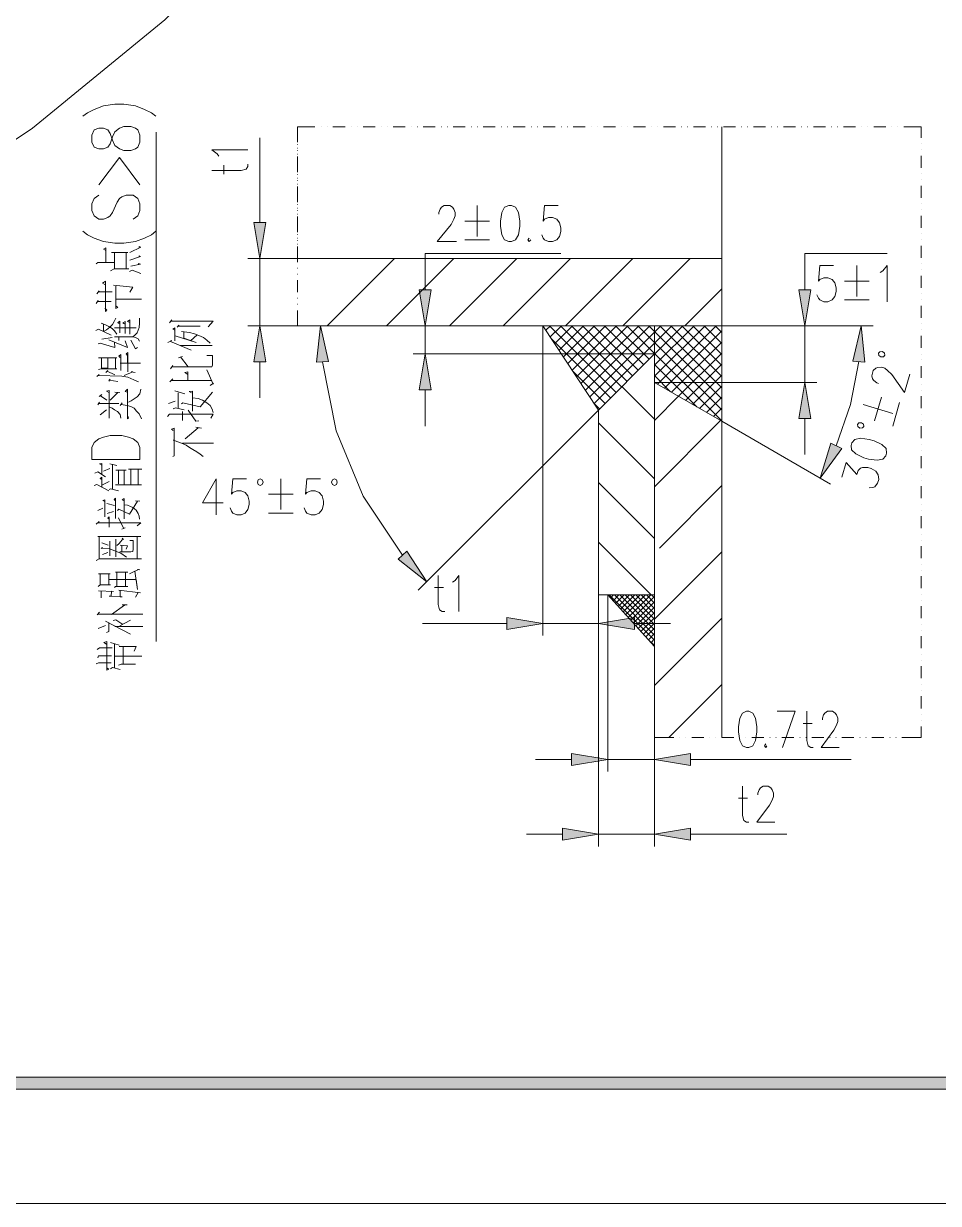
# Model space of a CAD drawing. Header units: millimetres. Extents: x 0 to 829, y 0 to 586.
# Drawn here: x 688.9 to 764, y 0 to 96.8 of the extents above; entities that cross this region are included whole.
import ezdxf

# ---------------------------------------------------------------- set-up
doc = ezdxf.new("R2010")
doc.units = ezdxf.units.MM

msp = doc.modelspace()

# ---------------------------------------------------------------- hatches: boundary and pattern name
h = msp.add_hatch(color=0)
h.dxf.hatch_style = 2
h.paths.add_polyline_path([(707.816861, 80.518), (708.31075, 77.561722), (708.801111, 80.518)])
h = msp.add_hatch(color=0)
h.dxf.hatch_style = 2
h.paths.add_polyline_path([(721.388222, 74.9935), (721.882111, 72.033694), (722.372472, 74.9935)])
h = msp.add_hatch(color=0)
h.dxf.hatch_style = 2
h.paths.add_polyline_path([(752.542028, 74.9935), (753.035917, 72.033694), (753.529806, 74.9935)])
h = msp.add_hatch(color=0)
h.dxf.hatch_style = 2
h.paths.add_polyline_path([(707.816861, 69.077417), (708.31075, 72.033694), (708.801111, 69.077417)])
h = msp.add_hatch(color=0)
h.dxf.hatch_style = 2
h.paths.add_polyline_path([(712.94625, 69.05625), (713.291972, 72.033694), (713.9305, 69.105639)])
h = msp.add_hatch(color=0)
h.dxf.hatch_style = 2
h.paths.add_polyline_path([(756.965861, 69.112694), (757.636139, 72.033694), (757.950111, 69.052722)])
h = msp.add_hatch(color=0)
h.dxf.hatch_style = 2
h.paths.add_polyline_path([(740.692222, 69.702892), (740.679169, 69.715944), (740.692222, 69.728997), (740.705275, 69.715944)])
h = msp.add_hatch(color=0)
h.dxf.hatch_style = 2
h.paths.add_polyline_path([(721.388222, 66.759667), (721.882111, 69.715944), (722.372472, 66.759667)])
h = msp.add_hatch(color=0)
h.dxf.hatch_style = 2
h.paths.add_polyline_path([(740.692222, 67.363975), (740.679169, 67.377028), (740.692222, 67.390081), (740.705275, 67.377028)])
h = msp.add_hatch(color=0)
h.dxf.hatch_style = 2
h.paths.add_polyline_path([(740.692222, 67.363975), (740.679169, 67.377028), (740.692222, 67.390081), (740.705275, 67.377028)])
h = msp.add_hatch(color=0)
h.dxf.hatch_style = 2
h.paths.add_polyline_path([(752.542028, 64.42075), (753.035917, 67.377028), (753.529806, 64.42075)])
h = msp.add_hatch(color=0)
h.dxf.hatch_style = 2
h.paths.add_polyline_path([(756.048639, 61.954833), (754.28475, 59.53125), (755.166694, 62.395806)])
h = msp.add_hatch(color=0)
h.dxf.hatch_style = 2
h.paths.add_polyline_path([(720.37575, 53.544611), (721.995, 51.018722), (719.6455, 52.881389)])
h = msp.add_hatch(color=0)
h.dxf.hatch_style = 2
h.paths.add_polyline_path([(728.577833, 48.087139), (731.537639, 47.59325), (728.577833, 47.102889)])
h = msp.add_hatch(color=0)
h.dxf.hatch_style = 2
h.paths.add_polyline_path([(739.048278, 48.087139), (736.092, 47.59325), (739.048278, 47.102889)])
h = msp.add_hatch(color=0)
h.dxf.hatch_style = 2
h.paths.add_polyline_path([(733.887139, 36.932306), (736.846944, 36.441944), (733.887139, 35.948056)])
h = msp.add_hatch(color=0)
h.dxf.hatch_style = 2
h.paths.add_polyline_path([(743.652028, 36.932306), (740.692222, 36.441944), (743.652028, 35.948056)])
h = msp.add_hatch(color=0)
h.dxf.hatch_style = 2
h.paths.add_polyline_path([(733.135722, 30.783389), (736.092, 30.293028), (733.135722, 29.799139)])
h = msp.add_hatch(color=0)
h.dxf.hatch_style = 2
h.paths.add_polyline_path([(743.652028, 30.783389), (740.692222, 30.293028), (743.652028, 29.799139)])
h = msp.add_hatch(color=0)
h.dxf.hatch_style = 2
h.paths.add_polyline_path([(24.154694, 9.36625), (25.142472, 10.3505), (818.80075, 10.3505), (819.788528, 9.36625)])

# ---------------------------------------------------------------- linework, layer by layer
at = {"color": 0, "lineweight": 0}
for points in [[(0, 0), (0, 585.632278), (829.154778, 585.632278), (829.154778, 0)], [(694.524194, 87.111417), (694.714694, 86.688083), (695.088639, 86.5505), (695.466111, 86.5505), (695.840056, 86.688083), (696.027028, 86.970306), (696.217528, 87.53475), (696.4045, 87.958083), (696.778444, 88.240306), (697.155917, 88.381417), (697.716833, 88.381417), (698.094306, 88.240306), (698.281278, 88.099194), (698.46825, 87.675861), (698.46825, 87.111417), (698.281278, 86.688083), (698.094306, 86.5505), (697.716833, 86.409389), (697.155917, 86.409389), (696.778444, 86.5505), (696.4045, 86.829194), (696.217528, 87.252528), (696.027028, 87.816972), (695.840056, 88.099194), (695.466111, 88.240306), (695.088639, 88.240306), (694.714694, 88.099194), (694.524194, 87.675861)], [(728.726, 81.893833), (728.387333, 81.752722), (728.161556, 81.332917), (728.048667, 80.627361), (728.048667, 80.204028), (728.161556, 79.498472), (728.387333, 79.078667), (728.726, 78.937556), (728.951778, 78.937556), (729.290444, 79.078667), (729.516222, 79.498472), (729.629111, 80.204028), (729.629111, 80.627361), (729.516222, 81.332917), (729.290444, 81.752722), (728.951778, 81.893833)], [(707.816861, 80.518), (708.31075, 77.561722), (708.801111, 80.518)], [(721.388222, 74.9935), (721.882111, 72.033694), (722.372472, 74.9935)], [(752.542028, 74.9935), (753.035917, 72.033694), (753.529806, 74.9935)], [(707.816861, 69.077417), (708.31075, 72.033694), (708.801111, 69.077417)], [(712.94625, 69.05625), (713.291972, 72.033694), (713.9305, 69.105639)], [(756.965861, 69.112694), (757.636139, 72.033694), (757.950111, 69.052722)], [(759.392972, 69.906444), (759.181306, 69.899389), (759.057833, 69.772389), (759.093111, 69.596), (759.262444, 69.476056), (759.474111, 69.483111), (759.597583, 69.610111), (759.562306, 69.7865)], [(721.388222, 66.759667), (721.882111, 69.715944), (722.372472, 66.759667)], [(752.542028, 64.42075), (753.035917, 67.377028), (753.529806, 64.42075)], [(757.671417, 64.0715), (757.463278, 64.064444), (757.339806, 63.933917), (757.371556, 63.757528), (757.544417, 63.637583), (757.756083, 63.644639), (757.879556, 63.775167), (757.844278, 63.951556)], [(698.46825, 61.05525), (694.524194, 61.05525), (694.524194, 62.043028), (694.714694, 62.462833), (695.088639, 62.745056), (695.466111, 62.886167), (696.027028, 63.027278), (696.968944, 63.027278), (697.529861, 62.886167), (697.907333, 62.745056), (698.281278, 62.462833), (698.46825, 62.043028)], [(756.048639, 61.954833), (754.28475, 59.53125), (755.166694, 62.395806)], [(756.828278, 62.205306), (756.867083, 61.841944), (757.209278, 61.506806), (757.854861, 61.199889), (758.260556, 61.079944), (758.966111, 60.988222), (759.435306, 61.083472), (759.664611, 61.369222), (759.731639, 61.584417), (759.689306, 61.947778), (759.347111, 62.286444), (758.705056, 62.593361), (758.299361, 62.709778), (757.593806, 62.8015), (757.124611, 62.70625), (756.891778, 62.4205)], [(708.56475, 59.196111), (708.497722, 59.397194), (708.338972, 59.478333), (708.180222, 59.397194), (708.113194, 59.196111), (708.180222, 58.998556), (708.338972, 58.917417), (708.497722, 58.998556)], [(714.650167, 59.196111), (714.583139, 59.397194), (714.424389, 59.478333), (714.265639, 59.397194), (714.198611, 59.196111), (714.265639, 58.998556), (714.424389, 58.917417), (714.583139, 58.998556)], [(720.37575, 53.544611), (721.995, 51.018722), (719.6455, 52.881389)], [(728.577833, 48.087139), (731.537639, 47.59325), (728.577833, 47.102889)], [(739.048278, 48.087139), (736.092, 47.59325), (739.048278, 47.102889)], [(748.227556, 40.386), (747.910056, 40.244889), (747.698389, 39.821556), (747.592556, 39.116), (747.592556, 38.692667), (747.698389, 37.990639), (747.910056, 37.567306), (748.227556, 37.426194), (748.439222, 37.426194), (748.756722, 37.567306), (748.968389, 37.990639), (749.074222, 38.692667), (749.074222, 39.116), (748.968389, 39.821556), (748.756722, 40.244889), (748.439222, 40.386)], [(733.887139, 36.932306), (736.846944, 36.441944), (733.887139, 35.948056)], [(743.652028, 36.932306), (740.692222, 36.441944), (743.652028, 35.948056)], [(733.135722, 30.783389), (736.092, 30.293028), (733.135722, 29.799139)], [(743.652028, 30.783389), (740.692222, 30.293028), (743.652028, 29.799139)], [(24.154694, 9.36625), (25.142472, 10.3505), (818.80075, 10.3505), (819.788528, 9.36625)]]:
    msp.add_lwpolyline(points, close=True, dxfattribs=at)
for points in [[(556.471667, 68.555306), (569.884278, 64.498361), (583.6285, 61.771389), (597.570278, 60.399083), (611.582611, 60.399083), (625.527917, 61.771389), (639.272139, 64.498361), (652.681222, 68.555306), (665.631694, 73.903417), (678.000083, 80.489778), (689.659389, 88.257944), (700.507306, 97.126778), (710.434472, 107.015139), (719.349167, 117.82425), (727.163194, 129.455333), (733.806, 141.791972), (739.207028, 154.721278), (743.320417, 168.11625), (746.103833, 181.846361), (747.529056, 195.784611), (747.589028, 209.796944), (746.276694, 223.745778), (743.606167, 237.500583), (739.605667, 250.930833)], [(693.776306, 89.224556), (694.15025, 89.506778), (694.714694, 89.789), (695.466111, 90.071222), (696.4045, 90.212333), (697.155917, 90.212333), (698.094306, 90.071222), (698.845722, 89.789), (699.410167, 89.506778), (699.784111, 89.224556)], [(712.829833, 88.363778), (711.404611, 88.363778)], [(711.404611, 88.363778), (711.404611, 87.397167)], [(711.404611, 88.363778), (711.404611, 87.397167)], [(711.404611, 88.363778), (711.404611, 87.397167)], [(711.404611, 88.363778), (711.404611, 87.397167)], [(711.404611, 88.363778), (711.404611, 87.100833)], [(713.323722, 88.363778), (713.341361, 88.363778)], [(713.817611, 88.363778), (713.83525, 88.363778)], [(715.29575, 88.363778), (714.307972, 88.363778)], [(715.789639, 88.363778), (715.807278, 88.363778)], [(716.28, 88.363778), (716.297639, 88.363778)], [(717.758139, 88.363778), (716.773889, 88.363778)], [(718.252028, 88.363778), (718.269667, 88.363778)], [(718.745917, 88.363778), (718.763556, 88.363778)], [(720.224056, 88.363778), (719.239806, 88.363778)], [(720.717944, 88.363778), (720.735583, 88.363778)], [(721.211833, 88.363778), (721.229472, 88.363778)], [(722.689972, 88.363778), (721.702194, 88.363778)], [(723.183861, 88.363778), (723.2015, 88.363778)], [(723.674222, 88.363778), (723.691861, 88.363778)], [(725.152361, 88.363778), (724.168111, 88.363778)], [(725.64625, 88.363778), (725.663889, 88.363778)], [(726.140139, 88.363778), (726.157778, 88.363778)], [(727.618278, 88.363778), (726.634028, 88.363778)], [(728.112167, 88.363778), (728.129806, 88.363778)], [(728.606056, 88.363778), (728.623694, 88.363778)], [(730.084194, 88.363778), (729.096417, 88.363778)], [(730.578083, 88.363778), (730.595722, 88.363778)], [(731.068444, 88.363778), (731.086083, 88.363778)], [(732.550111, 88.363778), (731.562333, 88.363778)], [(733.040472, 88.363778), (733.058111, 88.363778)], [(733.534361, 88.363778), (733.552, 88.363778)], [(735.0125, 88.363778), (734.02825, 88.363778)], [(735.506389, 88.363778), (735.524028, 88.363778)], [(736.000278, 88.363778), (736.017917, 88.363778)], [(737.478417, 88.363778), (736.490639, 88.363778)], [(737.972306, 88.363778), (737.989944, 88.363778)], [(738.462667, 88.363778), (738.480306, 88.363778)], [(739.944333, 88.363778), (738.956556, 88.363778)], [(740.434694, 88.363778), (740.452333, 88.363778)], [(740.928583, 88.363778), (740.946222, 88.363778)], [(742.406722, 88.363778), (741.422472, 88.363778)], [(742.900611, 88.363778), (742.91825, 88.363778)], [(743.3945, 88.363778), (743.412139, 88.363778)], [(744.872639, 88.363778), (743.884861, 88.363778)], [(745.366528, 88.363778), (745.384167, 88.363778)], [(745.856889, 88.363778), (745.874528, 88.363778)], [(746.213194, 38.248167), (746.213194, 88.363778)], [(747.338556, 88.363778), (746.350778, 88.363778)], [(747.828917, 88.363778), (747.846556, 88.363778)], [(748.322806, 88.363778), (748.340444, 88.363778)], [(749.800944, 88.363778), (748.816694, 88.363778)], [(750.294833, 88.363778), (750.312472, 88.363778)], [(750.788722, 88.363778), (750.806361, 88.363778)], [(752.266861, 88.363778), (751.279083, 88.363778)], [(752.76075, 88.363778), (752.778389, 88.363778)], [(753.251111, 88.363778), (753.26875, 88.363778)], [(754.732778, 88.363778), (753.745, 88.363778)], [(755.223139, 88.363778), (755.240778, 88.363778)], [(755.717028, 88.363778), (755.734667, 88.363778)], [(757.195167, 88.363778), (756.210917, 88.363778)], [(757.689056, 88.363778), (757.706694, 88.363778)], [(758.182944, 88.363778), (758.200583, 88.363778)], [(759.661083, 88.363778), (758.676833, 88.363778)], [(760.154972, 88.363778), (760.172611, 88.363778)], [(760.645333, 88.363778), (760.662972, 88.363778)], [(762.564444, 88.363778), (761.139222, 88.363778)], [(762.564444, 87.460667), (762.564444, 88.363778)], [(699.805278, 46.122167), (699.805278, 87.922806)], [(708.31075, 80.518), (708.31075, 87.453611)], [(704.931139, 85.940194), (704.790028, 86.151861), (704.366694, 86.469361), (707.322972, 86.469361)], [(711.404611, 86.906806), (711.42225, 86.906806)], [(711.404611, 86.906806), (711.42225, 86.906806)], [(711.404611, 86.906806), (711.42225, 86.906806)], [(711.404611, 86.906806), (711.42225, 86.906806)], [(711.404611, 86.606944), (711.42225, 86.606944)], [(711.404611, 86.412917), (711.42225, 86.412917)], [(711.404611, 86.412917), (711.42225, 86.412917)], [(711.404611, 86.412917), (711.42225, 86.412917)], [(711.404611, 86.412917), (711.42225, 86.412917)], [(762.564444, 86.966778), (762.582083, 86.966778)], [(762.564444, 86.472889), (762.582083, 86.472889)], [(695.088639, 83.590694), (696.778444, 85.844944), (698.46825, 83.590694)], [(704.366694, 84.779556), (706.762056, 84.779556), (707.181861, 84.885389), (707.322972, 85.097056), (707.322972, 85.305194)], [(711.404611, 86.116583), (711.42225, 86.116583)], [(711.404611, 85.919028), (711.404611, 84.934778)], [(711.404611, 85.919028), (711.404611, 84.934778)], [(711.404611, 85.919028), (711.404611, 84.934778)], [(711.404611, 85.919028), (711.404611, 84.934778)], [(711.404611, 85.622694), (711.404611, 84.634917)], [(762.564444, 84.99475), (762.564444, 85.982528)], [(705.350944, 84.462056), (705.350944, 85.202889)], [(711.404611, 84.440889), (711.42225, 84.440889)], [(711.404611, 84.440889), (711.42225, 84.440889)], [(711.404611, 84.440889), (711.42225, 84.440889)], [(711.404611, 84.440889), (711.42225, 84.440889)], [(762.564444, 84.504389), (762.582083, 84.504389)], [(711.404611, 84.144556), (711.42225, 84.144556)], [(711.404611, 83.947), (711.42225, 83.947)], [(711.404611, 83.947), (711.42225, 83.947)], [(711.404611, 83.947), (711.42225, 83.947)], [(711.404611, 83.947), (711.42225, 83.947)], [(711.404611, 83.650667), (711.42225, 83.650667)], [(711.404611, 83.453111), (711.404611, 82.468861)], [(711.404611, 83.453111), (711.404611, 82.468861)], [(711.404611, 83.453111), (711.404611, 82.468861)], [(711.404611, 83.453111), (711.404611, 82.468861)], [(762.564444, 84.0105), (762.582083, 84.0105)], [(762.564444, 82.532361), (762.564444, 83.516611)], [(695.088639, 82.747556), (694.714694, 82.465333), (694.524194, 82.042), (694.524194, 81.477556), (694.714694, 81.054222), (695.088639, 80.775528), (695.466111, 80.775528), (695.840056, 80.916639), (696.027028, 81.054222), (696.217528, 81.336444), (696.591472, 82.183111), (696.778444, 82.465333), (696.968944, 82.606444), (697.342889, 82.747556), (697.907333, 82.747556), (698.281278, 82.465333), (698.46825, 82.042), (698.46825, 81.477556), (698.281278, 81.054222), (697.907333, 80.775528)], [(711.404611, 83.156778), (711.404611, 82.172528)], [(711.404611, 81.974972), (711.42225, 81.974972)], [(711.404611, 81.974972), (711.42225, 81.974972)], [(711.404611, 81.974972), (711.42225, 81.974972)], [(711.404611, 81.974972), (711.42225, 81.974972)], [(711.404611, 81.678639), (711.42225, 81.678639)], [(711.404611, 81.484611), (711.42225, 81.484611)], [(711.404611, 81.484611), (711.42225, 81.484611)], [(711.404611, 81.484611), (711.42225, 81.484611)], [(711.404611, 81.484611), (711.42225, 81.484611)], [(722.97925, 81.191806), (722.97925, 81.332917), (723.092139, 81.611611), (723.205028, 81.752722), (723.430806, 81.893833), (723.882361, 81.893833), (724.108139, 81.752722), (724.2175, 81.611611), (724.330389, 81.332917), (724.330389, 81.050694), (724.2175, 80.768472), (723.99525, 80.345139), (722.866361, 78.937556), (724.443278, 78.937556)], [(726.133083, 81.893833), (726.133083, 79.360889)], [(732.782944, 81.893833), (731.657583, 81.893833), (731.544694, 80.627361), (731.657583, 80.768472), (731.992722, 80.909583), (732.331389, 80.909583), (732.670056, 80.768472), (732.895833, 80.48625), (733.008722, 80.062917), (733.008722, 79.780694), (732.895833, 79.360889), (732.670056, 79.078667), (732.331389, 78.937556), (731.992722, 78.937556), (731.657583, 79.078667), (731.544694, 79.219778), (731.431806, 79.498472)], [(762.564444, 82.038472), (762.582083, 82.038472)], [(762.564444, 81.544583), (762.582083, 81.544583)], [(711.404611, 81.18475), (711.42225, 81.18475)], [(711.404611, 80.990722), (711.404611, 80.002944)], [(711.404611, 80.990722), (711.404611, 80.002944)], [(711.404611, 80.990722), (711.404611, 80.002944)], [(711.404611, 80.990722), (711.404611, 80.002944)], [(711.404611, 80.690861), (711.404611, 79.706611)], [(725.120611, 80.627361), (727.149083, 80.627361)], [(762.564444, 80.066444), (762.564444, 81.050694)], [(693.776306, 79.78775), (694.15025, 79.505528), (694.714694, 79.223306), (695.466111, 78.944611), (696.4045, 78.8035), (697.155917, 78.8035), (698.094306, 78.944611), (698.845722, 79.223306), (699.410167, 79.505528), (699.784111, 79.78775)], [(711.404611, 79.512583), (711.42225, 79.512583)], [(711.404611, 79.512583), (711.42225, 79.512583)], [(711.404611, 79.512583), (711.42225, 79.512583)], [(711.404611, 79.512583), (711.42225, 79.512583)], [(762.564444, 79.572556), (762.582083, 79.572556)], [(697.64275, 78.034444), (698.549389, 78.475417), (698.390639, 78.535389), (698.390639, 78.418972)], [(711.404611, 79.212722), (711.42225, 79.212722)], [(711.404611, 79.018694), (711.42225, 79.018694)], [(711.404611, 79.018694), (711.42225, 79.018694)], [(711.404611, 79.018694), (711.42225, 79.018694)], [(711.404611, 79.018694), (711.42225, 79.018694)], [(711.404611, 78.718833), (711.42225, 78.718833)], [(711.404611, 78.524806), (711.404611, 77.561722)], [(711.404611, 78.524806), (711.404611, 77.561722)], [(711.404611, 78.524806), (711.404611, 77.561722)], [(711.404611, 78.524806), (711.404611, 77.561722)], [(725.120611, 79.078667), (727.149083, 79.078667)], [(730.415806, 79.219778), (730.302917, 79.078667), (730.415806, 78.937556), (730.528694, 79.078667)], [(762.564444, 79.078667), (762.582083, 79.078667)], [(762.564444, 77.600528), (762.564444, 78.588306)], [(695.670722, 77.233639), (695.670722, 78.418972), (695.473167, 78.330778), (695.670722, 78.210833)], [(696.143444, 78.034444), (697.484, 78.034444)], [(696.379806, 76.700944), (696.379806, 78.002694)], [(697.32525, 76.700944), (697.32525, 78.002694)], [(697.64275, 77.413556), (698.510583, 77.706361), (698.390639, 77.766333), (698.390639, 77.678139)], [(711.404611, 77.561722), (707.322972, 77.561722)], [(708.31075, 72.033694), (708.31075, 77.561722)], [(711.404611, 78.228472), (711.404611, 77.240694)], [(711.404611, 77.561722), (746.213194, 77.561722)], [(719.342111, 77.561722), (713.817611, 72.033694)], [(724.235139, 77.561722), (718.710639, 72.033694)], [(721.882111, 74.9935), (721.882111, 77.949778)], [(721.882111, 77.949778), (733.008722, 77.949778)], [(729.389222, 77.561722), (723.864722, 72.033694)], [(733.802472, 77.561722), (728.277972, 72.033694)], [(738.91775, 77.561722), (733.39325, 72.033694)], [(743.606167, 77.561722), (738.081667, 72.033694)], [(753.035917, 74.9935), (753.035917, 77.949778)], [(753.035917, 77.949778), (759.766917, 77.949778)], [(694.8805, 77.117222), (695.000444, 77.233639), (696.341, 77.233639)], [(696.062306, 76.552778), (696.341, 76.700944), (697.561611, 76.700944)], [(697.600417, 76.496333), (697.840306, 76.584528), (698.549389, 76.316417)], [(697.720361, 76.909083), (698.510583, 77.085472), (698.351833, 77.145444), (698.351833, 77.05725)], [(711.404611, 76.750333), (711.42225, 76.750333)], [(755.374833, 76.965528), (754.245944, 76.965528), (754.133056, 75.699056), (754.245944, 75.836639), (754.584611, 75.97775), (754.923278, 75.97775), (755.261944, 75.836639), (755.487722, 75.557944), (755.600611, 75.134611), (755.600611, 74.852389), (755.487722, 74.429056), (755.261944, 74.146833), (754.923278, 74.005722), (754.584611, 74.005722), (754.245944, 74.146833), (754.133056, 74.287944), (754.020167, 74.570167)], [(757.290417, 76.965528), (757.290417, 74.429056)], [(759.206, 76.401083), (759.431778, 76.542194), (759.766917, 76.965528), (759.766917, 74.005722)], [(762.564444, 77.110167), (762.582083, 77.110167)], [(762.564444, 76.616278), (762.582083, 76.616278)], [(695.589583, 73.448333), (695.748333, 73.331917), (695.628389, 73.211972), (695.628389, 75.695528), (695.392028, 75.519139), (695.589583, 75.430944)], [(711.404611, 76.256444), (711.42225, 76.256444)], [(711.404611, 75.762556), (711.404611, 74.778306)], [(756.274417, 75.699056), (758.302889, 75.699056)], [(762.564444, 75.138139), (762.564444, 76.122389)], [(694.919306, 74.661889), (695.116861, 74.89825), (695.078056, 74.810056), (696.18225, 74.810056)], [(696.302194, 75.370972), (697.879111, 75.194583), (697.64275, 74.778306)], [(696.496222, 73.656472), (696.654972, 73.536528), (696.496222, 73.448333), (696.496222, 75.282778)], [(746.213194, 75.067583), (743.182833, 72.033694)], [(762.564444, 74.64425), (762.582083, 74.64425)], [(694.8805, 73.864611), (695.03925, 74.100972), (695.03925, 74.00925), (696.104639, 74.00925)], [(696.496222, 74.217389), (698.588194, 74.217389)], [(711.404611, 74.284417), (711.42225, 74.284417)], [(711.404611, 73.790528), (711.42225, 73.790528)], [(756.274417, 74.146833), (758.302889, 74.146833)], [(762.564444, 74.150361), (762.582083, 74.150361)], [(762.564444, 72.672222), (762.564444, 73.656472)], [(695.473167, 71.557444), (695.709528, 71.702083), (695.984694, 71.910222), (696.221056, 72.146583), (696.341, 72.382944), (696.496222, 72.651056)], [(697.879111, 71.112944), (698.076667, 71.289333), (698.231889, 71.4375), (698.313028, 71.673861), (698.390639, 71.882), (698.429444, 72.234778), (698.429444, 72.651056)], [(711.404611, 73.296639), (711.404611, 72.033694)], [(694.841694, 71.645639), (695.078056, 71.762056), (696.104639, 71.261111)], [(695.275611, 72.234778), (695.628389, 72.118361), (695.907083, 71.970194), (696.18225, 71.793806), (696.379806, 71.613889), (696.577361, 71.349306)], [(695.473167, 71.557444), (695.473167, 72.178333)], [(696.379806, 71.85025), (698.154278, 71.85025)], [(696.813722, 71.4375), (696.813722, 72.414694), (696.654972, 72.29475), (696.774917, 72.206556)], [(697.247639, 71.409278), (697.247639, 72.382944), (697.050083, 72.266528), (697.208833, 72.178333)], [(697.64275, 71.349306), (697.64275, 72.531111), (697.445194, 72.382944), (697.64275, 72.29475)], [(700.884778, 72.280639), (701.082333, 72.517), (701.001194, 72.397056), (704.472528, 72.397056), (704.077417, 71.952556)], [(701.318694, 70.798972), (701.318694, 71.864361), (701.159944, 71.747944), (701.318694, 71.65975)], [(701.51625, 71.924333), (701.671472, 72.0725), (701.632667, 71.984306), (703.407139, 71.984306)], [(711.404611, 72.033694), (707.322972, 72.033694)], [(711.404611, 72.033694), (746.213194, 72.033694)], [(731.537639, 72.033694), (720.894333, 72.033694)], [(721.882111, 69.715944), (721.882111, 72.033694)], [(731.537639, 72.033694), (731.537639, 46.609)], [(736.092, 65.115722), (731.537639, 72.033694)], [(732.147944, 72.033694), (731.777528, 71.666806)], [(737.538389, 66.562111), (732.063278, 72.033694)], [(733.054583, 72.033694), (732.137361, 71.12)], [(733.961222, 72.033694), (732.497194, 70.573194)], [(734.864333, 72.033694), (732.857028, 70.026389)], [(737.989944, 67.013667), (732.969917, 72.033694)], [(735.770972, 72.033694), (733.216861, 69.479583)], [(736.677611, 72.033694), (733.576694, 68.936306)], [(738.445028, 67.46875), (733.876556, 72.033694)], [(737.58425, 72.033694), (733.936528, 68.3895)], [(738.490889, 72.033694), (734.296361, 67.842694)], [(739.397528, 72.033694), (734.656194, 67.295889)], [(738.896583, 67.920306), (734.783194, 72.033694)], [(740.304167, 72.033694), (735.016028, 66.749083)], [(739.348139, 68.375389), (735.689833, 72.033694)], [(739.803222, 68.826944), (736.592944, 72.033694)], [(740.254778, 69.282028), (737.499583, 72.033694)], [(740.692222, 69.751222), (738.406222, 72.033694)], [(740.692222, 70.654333), (739.312861, 72.033694)], [(740.692222, 71.560972), (740.2195, 72.033694)], [(740.692222, 38.248167), (740.692222, 72.033694)], [(744.833833, 72.033694), (740.692222, 67.892083)], [(743.930722, 72.033694), (740.692222, 68.798722)], [(743.024083, 72.033694), (740.692222, 69.705361)], [(742.117444, 72.033694), (740.692222, 70.612)], [(741.210806, 72.033694), (740.692222, 71.518639)], [(745.740472, 72.033694), (740.942694, 67.235917)], [(746.213194, 66.946639), (741.126139, 72.033694)], [(746.213194, 67.853278), (742.032778, 72.033694)], [(746.213194, 68.759917), (742.939417, 72.033694)], [(746.213194, 69.666556), (743.846056, 72.033694)], [(746.213194, 70.573194), (744.752694, 72.033694)], [(746.213194, 71.479833), (745.655806, 72.033694)], [(746.213194, 72.033694), (758.620389, 72.033694)], [(746.213194, 72.033694), (754.020167, 72.033694)], [(753.035917, 67.377028), (753.035917, 72.033694)], [(762.564444, 72.178333), (762.582083, 72.178333)], [(762.564444, 71.684444), (762.582083, 71.684444)], [(695.03925, 70.5485), (695.198, 70.608472), (696.418611, 70.255694), (696.379806, 70.696667)], [(695.353222, 70.933028), (696.18225, 71.081194)], [(695.907083, 70.876583), (697.445194, 70.255694), (697.247639, 70.788389)], [(696.379806, 71.112944), (697.956722, 71.112944), (698.154278, 71.052972), (698.313028, 70.964778), (698.429444, 70.756639)], [(696.736111, 70.816611), (696.736111, 71.112944)], [(698.270694, 70.255694), (698.115472, 70.13575), (697.720361, 70.844833)], [(700.764833, 70.650806), (701.043528, 70.830722), (700.962389, 70.742528), (702.65925, 70.029917)], [(701.3575, 71.21525), (703.093167, 70.650806), (702.066583, 71.007111), (702.066583, 71.539806)], [(701.869028, 71.568028), (702.539306, 71.479833), (702.934417, 71.363417), (703.290722, 71.243472), (703.685833, 71.067083), (703.961, 70.858944), (704.236167, 70.594361)], [(702.620444, 70.798972), (703.170778, 71.275222)], [(737.083306, 66.107028), (732.267889, 70.922444)], [(740.692222, 71.518639), (735.375861, 66.202278)], [(746.213194, 66.04), (740.692222, 71.560972)], [(746.213194, 71.603306), (741.514194, 66.904306)], [(746.213194, 70.696667), (742.089222, 66.572694)], [(762.564444, 70.206306), (762.564444, 71.194083)], [(697.484, 68.244861), (697.484, 69.839417), (697.32525, 69.723), (697.445194, 69.603056), (697.445194, 68.953944), (696.852528, 68.953944), (698.510583, 68.953944)], [(701.791417, 70.414444), (704.394917, 70.414444)], [(740.692222, 70.612), (735.735694, 65.655472)], [(746.213194, 65.133361), (740.692222, 70.654333)], [(746.213194, 64.226722), (740.692222, 69.751222)], [(746.213194, 69.790028), (742.66425, 66.241083)], [(695.078056, 68.449472), (695.275611, 68.509444), (696.577361, 68.509444), (696.457417, 68.509444), (696.457417, 69.398444), (696.577361, 69.398444), (695.078056, 69.398444), (695.314417, 69.398444), (695.314417, 68.537667), (695.825944, 68.537667), (695.825944, 69.366694)], [(696.891333, 68.361278), (696.891333, 69.663028), (696.736111, 69.543083), (696.852528, 69.426667)], [(700.962389, 68.491806), (701.159944, 68.759917)], [(701.082333, 68.671722), (704.274972, 68.671722), (704.356111, 68.671722), (704.433722, 68.788139), (704.433722, 69.588944), (703.961, 69.588944)], [(701.632667, 69.409028), (701.950167, 69.497222)], [(701.791417, 69.469), (702.422889, 68.671722)], [(708.31075, 69.077417), (708.31075, 66.121139)], [(713.436611, 69.080944), (714.576083, 63.394167), (716.795056, 58.039), (720.012389, 53.213)], [(740.692222, 69.715944), (720.894333, 69.715944)], [(740.692222, 69.715944), (736.092, 65.115722)], [(744.160028, 65.376778), (740.692222, 68.844583)], [(746.213194, 68.883389), (743.239278, 65.909472)], [(755.607667, 62.177083), (756.782417, 65.56375), (757.45975, 69.084472)], [(762.564444, 69.712417), (762.582083, 69.712417)], [(762.564444, 69.222056), (762.582083, 69.222056)], [(694.919306, 67.860333), (695.116861, 68.036722), (695.03925, 67.948528), (696.972472, 67.888556), (697.484, 67.800361), (697.956722, 67.592222), (698.351833, 67.415833)], [(695.670722, 68.184889), (695.825944, 68.361278), (695.787139, 68.301306), (696.418611, 68.004972)], [(697.1665, 67.948528), (697.879111, 68.244861), (697.759167, 68.244861), (698.076667, 68.184889)], [(702.384083, 67.546361), (702.384083, 68.255444), (702.147722, 68.199), (702.384083, 68.019083)], [(704.472528, 67.250028), (703.961, 68.403611)], [(736.63175, 65.655472), (734.014139, 68.269556)], [(742.015139, 66.615028), (740.692222, 67.937944)], [(746.213194, 67.97675), (743.814306, 65.577861)], [(759.064889, 67.302944), (758.930833, 67.34175), (758.690944, 67.528722), (758.588639, 67.676889), (758.518083, 67.934417), (758.645083, 68.364806), (758.842639, 68.541194), (759.008444, 68.61175), (759.311833, 68.639972), (759.579944, 68.558833), (759.819833, 68.371861), (760.162028, 68.036722), (761.195667, 66.558583), (761.640167, 68.072)], [(762.564444, 67.743917), (762.564444, 68.728167)], [(695.907083, 67.475806), (696.0235, 67.652194), (695.945889, 67.564), (696.654972, 67.444056)], [(697.445194, 64.604194), (697.522806, 64.487778), (697.445194, 64.399583), (697.445194, 66.823167), (697.247639, 66.646778), (697.406389, 66.586806)], [(697.522806, 65.757778), (697.759167, 65.877722), (697.995528, 66.025889), (698.231889, 66.202278), (698.46825, 66.438639), (698.549389, 66.823167)], [(700.923583, 67.429944), (701.159944, 67.666306)], [(701.082333, 67.546361), (704.356111, 67.546361)], [(704.236167, 67.133611), (704.511333, 67.31)], [(740.692222, 64.353722), (738.011111, 67.034833)], [(740.692222, 67.377028), (754.020167, 67.377028)], [(740.692222, 67.377028), (746.213194, 64.191444)], [(746.213194, 67.070111), (744.389333, 65.24625)], [(762.564444, 67.250028), (762.582083, 67.250028)], [(695.000444, 65.553167), (695.155667, 65.757778), (695.078056, 65.641361), (696.736111, 65.641361), (695.945889, 65.641361), (695.945889, 64.456028), (695.945889, 66.70675), (695.709528, 66.675), (695.907083, 66.558583)], [(695.116861, 66.2305), (695.353222, 66.378667), (695.236806, 66.290472), (695.748333, 65.937694)], [(696.0235, 65.937694), (696.654972, 66.558583), (696.418611, 66.586806), (696.813722, 66.558583)], [(701.318694, 66.689111), (702.147722, 66.45275)], [(701.593861, 65.239194), (701.593861, 66.512722)], [(701.869028, 65.623722), (701.988972, 65.711917), (703.407139, 65.387361), (704.433722, 66.569167)], [(702.775667, 65.031056), (702.775667, 66.660889), (702.5005, 66.629139), (702.698056, 66.512722)], [(702.775667, 66.128194), (703.251917, 66.068222), (703.604694, 65.920056), (703.961, 65.711917), (704.236167, 65.475556), (704.394917, 65.179222), (704.472528, 64.914639)], [(721.882111, 66.759667), (721.882111, 63.803389)], [(742.66425, 66.241083), (740.709861, 64.283167)], [(746.213194, 66.163472), (744.964361, 64.911111)], [(758.743861, 64.223194), (759.318889, 66.170528)], [(762.564444, 66.756139), (762.582083, 66.756139)], [(762.564444, 65.278), (762.564444, 66.26225)], [(695.198, 64.724139), (695.709528, 65.136889)], [(695.984694, 65.345028), (696.18225, 65.256833), (696.379806, 65.136889), (696.616167, 64.988722), (696.852528, 64.752361), (696.891333, 64.456028)], [(696.852528, 65.493194), (697.011278, 65.697806), (696.930139, 65.581389), (697.406389, 65.493194), (697.720361, 65.405), (697.995528, 65.256833), (698.193083, 65.020472), (698.390639, 64.812333), (698.588194, 64.399583)], [(700.807167, 65.655472), (701.3575, 65.831861)], [(701.19875, 65.210972), (701.396306, 65.299167), (702.105389, 65.122778)], [(701.950167, 64.262), (701.950167, 65.002833)], [(703.290722, 64.233778), (703.054361, 64.205556), (702.422889, 65.091028)], [(736.092, 65.115722), (721.300028, 50.32375)], [(736.176667, 65.200389), (735.760389, 65.620194)], [(736.092, 49.935694), (736.092, 65.115722)], [(746.213194, 65.256833), (745.535861, 64.5795)], [(757.816056, 65.556694), (760.246694, 64.840556)], [(760.232583, 63.78575), (760.804083, 65.733083)], [(700.726028, 64.590083), (700.884778, 64.766472), (704.472528, 64.766472), (704.274972, 64.441917)], [(740.692222, 59.460694), (736.092, 64.060917)], [(746.110889, 64.247889), (740.706333, 58.843333)], [(746.213194, 64.350194), (746.110889, 64.247889)], [(746.213194, 64.191444), (755.138472, 59.037361)], [(753.035917, 64.42075), (753.035917, 61.460944)], [(762.564444, 64.784111), (762.582083, 64.784111)], [(762.564444, 64.290222), (762.582083, 64.290222)], [(701.159944, 61.305722), (701.279889, 61.365694), (701.279889, 63.612889), (701.043528, 63.552917), (701.19875, 63.4365)], [(702.186528, 62.755639), (703.251917, 63.641111)], [(703.054361, 63.701083), (703.527083, 63.612889)], [(762.564444, 62.812083), (762.564444, 63.799861)], [(701.279889, 62.635694), (701.19875, 62.635694), (701.752611, 62.459306), (702.264139, 62.222944), (702.539306, 62.046556), (702.818, 61.866639), (703.131972, 61.69025), (703.407139, 61.482111), (703.6435, 61.305722)], [(701.950167, 62.399333), (704.511333, 62.399333)], [(762.564444, 62.318194), (762.582083, 62.318194)], [(762.564444, 61.827833), (762.582083, 61.827833)], [(762.564444, 60.346167), (762.564444, 61.333944)], [(694.764083, 59.933417), (695.000444, 60.049833), (695.628389, 59.637083)], [(695.353222, 59.841694), (695.353222, 60.730694), (695.155667, 60.702472), (695.353222, 60.582528)], [(695.473167, 60.109806), (695.984694, 60.317944)], [(695.984694, 60.702472), (696.577361, 60.554306)], [(696.221056, 58.631667), (696.221056, 60.670722)], [(696.496222, 60.169778), (697.32525, 60.169778)], [(696.693778, 59.044417), (696.693778, 60.169778)], [(697.1665, 59.016194), (697.1665, 60.169778)], [(697.522806, 60.257972), (698.627, 60.257972)], [(697.720361, 59.016194), (697.720361, 60.198)], [(698.313028, 58.984444), (698.313028, 60.198)], [(756.066278, 59.612389), (756.415528, 60.80125), (757.304528, 59.834639), (757.399778, 60.155667), (757.600861, 60.332056), (757.766667, 60.402611), (758.204111, 60.392028), (758.472222, 60.310889), (758.846167, 60.085111), (759.054306, 59.788778), (759.093111, 59.425417), (758.997861, 59.100861), (758.768556, 58.815111), (758.599222, 58.748083), (758.299361, 58.719861)], [(695.353222, 58.779833), (695.353222, 59.605333), (695.198, 59.488917), (695.353222, 59.400722)], [(695.392028, 58.984444), (695.945889, 59.252556)], [(704.733583, 59.478333), (703.608222, 57.506306), (705.298028, 57.506306)], [(704.733583, 59.478333), (704.733583, 56.522056)], [(707.213611, 59.478333), (706.084722, 59.478333), (705.971833, 58.211861), (706.084722, 58.352972), (706.423389, 58.494083), (706.762056, 58.494083), (707.100722, 58.352972), (707.3265, 58.07075), (707.435861, 57.647417), (707.435861, 57.365194), (707.3265, 56.945389), (707.100722, 56.663167), (706.762056, 56.522056), (706.423389, 56.522056), (706.084722, 56.663167), (705.971833, 56.804278), (705.858944, 57.0865)], [(710.028778, 59.478333), (710.028778, 56.945389)], [(713.2955, 59.478333), (712.170139, 59.478333), (712.05725, 58.211861), (712.170139, 58.352972), (712.508806, 58.494083), (712.847472, 58.494083), (713.182611, 58.352972), (713.408389, 58.07075), (713.521278, 57.647417), (713.521278, 57.365194), (713.408389, 56.945389), (713.182611, 56.663167), (712.847472, 56.522056), (712.508806, 56.522056), (712.170139, 56.663167), (712.05725, 56.804278), (711.944361, 57.0865)], [(740.692222, 54.564139), (736.092, 59.167889)], [(762.564444, 59.855806), (762.582083, 59.855806)], [(762.564444, 59.361917), (762.582083, 59.361917)], [(694.72175, 58.928), (694.919306, 59.016194), (695.907083, 58.4835)], [(695.945889, 58.599917), (696.062306, 58.659889), (696.693778, 58.4835)], [(696.457417, 58.984444), (698.588194, 58.984444)], [(709.016306, 58.211861), (711.044778, 58.211861)], [(746.213194, 58.913889), (741.087333, 53.7845)], [(762.564444, 57.883778), (762.564444, 58.868028)], [(695.589583, 56.352722), (695.589583, 57.742667), (695.434361, 57.682694), (695.589583, 57.5945)], [(695.748333, 57.446333), (696.379806, 57.269944)], [(696.457417, 56.204556), (696.457417, 57.890833), (696.341, 57.774417), (696.457417, 57.654472)], [(696.616167, 56.857194), (696.736111, 56.973611), (697.600417, 56.560861), (698.270694, 57.62625), (698.115472, 57.654472), (698.46825, 57.62625)], [(697.1665, 56.176333), (697.1665, 57.862611), (697.011278, 57.742667), (697.127694, 57.682694)], [(697.208833, 57.329917), (697.445194, 57.298167), (697.681556, 57.209972), (697.879111, 57.121778), (698.154278, 56.885417), (698.313028, 56.620833), (698.390639, 56.412694), (698.429444, 56.144583)], [(762.564444, 57.389889), (762.582083, 57.389889)], [(695.000444, 56.857194), (695.434361, 57.061806)], [(695.787139, 56.620833), (696.302194, 56.797222)], [(695.945889, 55.495472), (695.945889, 56.352722), (695.825944, 56.236306), (695.945889, 56.144583)], [(696.972472, 55.347306), (697.247639, 55.4355), (697.127694, 55.407278), (696.693778, 56.264528)], [(709.016306, 56.663167), (711.044778, 56.663167)], [(762.564444, 56.896), (762.582083, 56.896)], [(762.564444, 55.417861), (762.564444, 56.405639)], [(694.8805, 55.760056), (695.116861, 55.968194), (695.03925, 55.851778), (698.549389, 55.851778), (698.231889, 55.611889)], [(694.8805, 52.775556), (695.116861, 52.891972), (698.588194, 52.891972), (698.231889, 52.891972), (698.231889, 54.726417), (698.549389, 54.726417), (695.000444, 54.726417), (695.116861, 54.726417), (695.116861, 52.891972)], [(695.984694, 53.160083), (695.984694, 54.341889)], [(696.496222, 53.068361), (696.496222, 54.518278)], [(696.577361, 53.985583), (696.736111, 54.13375), (696.891333, 54.313667), (697.050083, 54.550028), (697.011278, 54.606472), (697.127694, 54.490056)], [(697.32525, 53.692778), (697.445194, 53.957361), (696.852528, 54.017333), (696.972472, 53.985583), (696.972472, 53.484639), (696.813722, 53.484639), (697.720361, 53.484639), (697.879111, 53.512861), (697.917917, 53.692778), (697.917917, 54.401861), (697.64275, 54.401861)], [(740.427639, 49.935694), (736.092, 54.271333)], [(762.564444, 54.923972), (762.582083, 54.923972)], [(762.564444, 54.433611), (762.582083, 54.433611)], [(695.275611, 53.749222), (695.392028, 53.837417), (695.314417, 53.780972), (695.984694, 53.721), (696.457417, 53.544611), (696.891333, 53.364694), (697.364056, 53.040139)], [(695.353222, 54.221944), (695.868278, 54.017333)], [(695.392028, 53.248278), (695.825944, 53.424667)], [(746.213194, 53.477583), (740.692222, 47.953083)], [(762.564444, 52.951944), (762.564444, 53.939722)], [(762.564444, 52.461583), (762.582083, 52.461583)], [(695.03925, 50.644778), (695.198, 50.761194), (696.062306, 50.761194), (695.907083, 50.761194), (695.907083, 51.678417), (696.0235, 51.678417), (695.078056, 51.678417), (695.198, 51.678417), (695.198, 50.761194)], [(696.379806, 50.556583), (696.457417, 50.644778), (697.484, 50.644778), (697.286444, 50.644778), (697.286444, 51.798361), (697.484, 51.798361), (696.457417, 51.798361), (696.577361, 51.798361), (696.577361, 50.644778), (696.577361, 51.205694), (695.945889, 51.205694), (698.154278, 51.205694), (698.270694, 50.380194), (698.034333, 51.886556), (697.600417, 51.678417), (698.351833, 52.034722), (698.270694, 52.034722), (698.46825, 52.0065)], [(722.943972, 51.537306), (722.943972, 49.145472), (723.049806, 48.722139), (723.261472, 48.581028), (723.473139, 48.581028)], [(724.108139, 50.976389), (724.319806, 51.113972), (724.633778, 51.537306), (724.633778, 48.581028)], [(762.564444, 51.967694), (762.582083, 51.967694)], [(762.564444, 50.489556), (762.564444, 51.473806)], [(722.63, 50.553056), (723.367306, 50.553056)], [(695.275611, 49.699333), (695.275611, 50.26025), (695.078056, 50.288472), (696.302194, 50.232028), (696.143444, 50.26025), (696.104639, 49.8475), (695.945889, 49.8475), (697.011278, 49.787528), (696.852528, 49.787528), (696.852528, 50.288472), (696.736111, 50.320222), (698.510583, 50.112083), (698.313028, 50.140306), (698.115472, 49.755778)], [(736.092, 49.935694), (736.092, 29.30525)], [(736.092, 49.935694), (736.092, 46.609)], [(736.092, 49.935694), (740.692222, 49.935694)], [(736.846944, 49.935694), (736.846944, 35.454167)], [(736.846944, 49.935694), (740.692222, 45.716472)], [(740.692222, 49.935694), (736.846944, 49.935694)], [(736.846944, 49.935694), (740.692222, 45.716472)], [(736.846944, 49.935694), (740.692222, 45.716472)], [(736.892806, 49.935694), (736.868111, 49.911)], [(740.692222, 46.213889), (736.970417, 49.935694)], [(737.326722, 49.935694), (737.07625, 49.681694)], [(737.764167, 49.935694), (737.284389, 49.455917)], [(740.692222, 46.647806), (737.407861, 49.935694)], [(738.198083, 49.935694), (737.492528, 49.226611)], [(738.635528, 49.935694), (737.700667, 49.000833)], [(740.692222, 47.08525), (737.841778, 49.935694)], [(739.069444, 49.935694), (737.908806, 48.771528)], [(739.506889, 49.935694), (738.113417, 48.542222)], [(740.692222, 47.519167), (738.279222, 49.935694)], [(739.944333, 49.935694), (738.321556, 48.316444)], [(740.37825, 49.935694), (738.529694, 48.087139)], [(740.692222, 47.956611), (738.713139, 49.935694)], [(740.692222, 49.81575), (738.737833, 47.861361)], [(740.692222, 48.390528), (739.150583, 49.935694)], [(740.692222, 48.827972), (739.5845, 49.935694)], [(740.692222, 49.261889), (740.021944, 49.935694)], [(740.692222, 49.699333), (740.455861, 49.935694)], [(762.564444, 49.995667), (762.582083, 49.995667)], [(762.564444, 49.501778), (762.582083, 49.501778)], [(694.958111, 48.309389), (695.155667, 48.514)], [(696.143444, 48.337611), (697.208833, 49.106667)], [(697.011278, 49.134889), (697.406389, 49.134889)], [(740.692222, 49.378306), (738.945972, 47.632056)], [(740.692222, 48.944389), (739.154111, 47.40275)], [(740.692222, 48.506944), (739.36225, 47.176972)], [(762.564444, 48.023639), (762.564444, 49.011417)], [(695.078056, 48.365833), (698.704611, 48.365833)], [(695.628389, 47.776694), (697.681556, 46.711306)], [(695.709528, 46.859472), (695.907083, 46.947667), (695.907083, 47.628528)], [(696.259861, 47.833139), (696.496222, 47.893111), (697.050083, 47.508583)], [(696.813722, 47.392167), (697.681556, 47.864889)], [(728.577833, 47.59325), (721.642222, 47.59325)], [(736.092, 47.59325), (731.537639, 47.59325)], [(739.048278, 47.59325), (742.008083, 47.59325)], [(740.692222, 48.0695), (739.570389, 46.947667)], [(740.692222, 47.635583), (739.778528, 46.721889)], [(746.213194, 48.03775), (740.692222, 42.516778)], [(762.564444, 47.52975), (762.582083, 47.52975)], [(695.03925, 47.184028), (695.628389, 47.420389)], [(696.418611, 47.360417), (698.704611, 47.360417)], [(740.692222, 47.198139), (739.986667, 46.492583)], [(740.692222, 46.764222), (740.194806, 46.263278)], [(762.564444, 47.039389), (762.582083, 47.039389)], [(762.564444, 45.557722), (762.564444, 46.5455)], [(694.958111, 45.469528), (695.155667, 45.585944), (696.18225, 45.585944)], [(695.748333, 43.959639), (695.907083, 43.843222), (695.748333, 43.7515), (695.748333, 46.118639), (695.511972, 46.030444), (695.709528, 45.9105)], [(696.062306, 46.030444), (696.774917, 45.822306)], [(696.379806, 43.931417), (696.379806, 45.94225)], [(696.774917, 45.705889), (698.154278, 45.705889), (697.995528, 45.321361)], [(697.088889, 44.255972), (697.088889, 45.645917)], [(740.692222, 45.776444), (740.071333, 46.400861)], [(740.692222, 46.326778), (740.402944, 46.0375)], [(740.692222, 45.892861), (740.607556, 45.808194)], [(740.692222, 45.716472), (740.692222, 35.454167)], [(695.000444, 44.788667), (695.078056, 44.936833), (696.143444, 44.936833)], [(696.379806, 44.905083), (698.627, 44.905083)], [(762.564444, 45.067361), (762.582083, 45.067361)], [(762.564444, 44.573472), (762.582083, 44.573472)], [(694.8805, 44.284194), (695.078056, 44.375917), (696.104639, 44.375917)], [(696.062306, 43.871444), (696.221056, 43.991389), (696.852528, 43.811472)], [(696.693778, 44.167778), (696.930139, 44.255972), (698.115472, 44.255972)], [(762.564444, 43.095333), (762.564444, 44.079583)], [(746.213194, 42.601444), (741.863444, 38.248167)], [(762.564444, 42.601444), (762.582083, 42.601444)], [(762.564444, 42.107556), (762.582083, 42.107556)], [(762.564444, 40.629417), (762.564444, 41.617194)], [(750.764028, 40.386), (752.242167, 40.386), (751.187361, 37.426194)], [(753.191139, 40.386), (753.191139, 37.990639), (753.296972, 37.567306), (753.508639, 37.426194), (753.720306, 37.426194)], [(754.461139, 39.680444), (754.461139, 39.821556), (754.566972, 40.103778), (754.672806, 40.244889), (754.884472, 40.386), (755.304278, 40.386), (755.515944, 40.244889), (755.621778, 40.103778), (755.727611, 39.821556), (755.727611, 39.539333), (755.621778, 39.257111), (755.410111, 38.833778), (754.355306, 37.426194), (755.833444, 37.426194)], [(762.564444, 40.135528), (762.582083, 40.135528)], [(752.877167, 39.398222), (753.614472, 39.398222)], [(762.564444, 39.645167), (762.582083, 39.645167)], [(762.564444, 38.248167), (762.564444, 39.151278)], [(740.692222, 38.248167), (740.692222, 29.30525)], [(740.692222, 38.248167), (742.262083, 38.248167)], [(742.755972, 38.248167), (742.773611, 38.248167)], [(743.249861, 38.248167), (743.2675, 38.248167)], [(743.740222, 38.248167), (744.728, 38.248167)], [(745.221889, 38.248167), (745.239528, 38.248167)], [(745.71225, 38.248167), (745.729889, 38.248167)], [(746.206139, 38.248167), (747.193917, 38.248167)], [(747.684278, 38.248167), (747.701917, 38.248167)], [(748.178167, 38.248167), (748.195806, 38.248167)], [(748.672056, 38.248167), (749.656306, 38.248167)], [(750.150194, 38.248167), (750.167833, 38.248167)], [(750.644083, 38.248167), (750.661722, 38.248167)], [(751.137972, 38.248167), (752.122222, 38.248167)], [(752.616111, 38.248167), (752.63375, 38.248167)], [(753.106472, 38.248167), (753.124111, 38.248167)], [(753.600361, 38.248167), (754.588139, 38.248167)], [(755.0785, 38.248167), (755.096139, 38.248167)], [(755.572389, 38.248167), (755.590028, 38.248167)], [(756.066278, 38.248167), (757.050528, 38.248167)], [(757.544417, 38.248167), (757.562056, 38.248167)], [(758.038306, 38.248167), (758.055944, 38.248167)], [(758.532194, 38.248167), (759.516444, 38.248167)], [(760.010333, 38.248167), (760.027972, 38.248167)], [(760.504222, 38.248167), (760.521861, 38.248167)], [(760.994583, 38.248167), (762.564444, 38.248167)], [(749.811528, 37.708417), (749.705694, 37.567306), (749.811528, 37.426194), (749.917361, 37.567306)], [(733.887139, 36.441944), (730.930861, 36.441944)], [(736.846944, 36.441944), (740.692222, 36.441944)], [(743.652028, 36.441944), (756.821222, 36.441944)], [(747.910056, 34.237083), (747.910056, 31.841722), (748.015889, 31.418389), (748.227556, 31.277278), (748.439222, 31.277278)], [(749.180056, 33.531528), (749.180056, 33.672639), (749.285889, 33.954861), (749.391722, 34.095972), (749.599861, 34.237083), (750.023194, 34.237083), (750.234861, 34.095972), (750.340694, 33.954861), (750.446528, 33.672639), (750.446528, 33.390417), (750.340694, 33.108194), (750.129028, 32.684861), (749.074222, 31.277278), (750.552361, 31.277278)], [(747.592556, 33.249306), (748.333389, 33.249306)], [(733.135722, 30.293028), (730.175917, 30.293028)], [(736.092, 30.293028), (740.692222, 30.293028)], [(743.652028, 30.293028), (751.536611, 30.293028)]]:
    msp.add_lwpolyline(points, dxfattribs=at)

doc.saveas('drawing.dxf')
